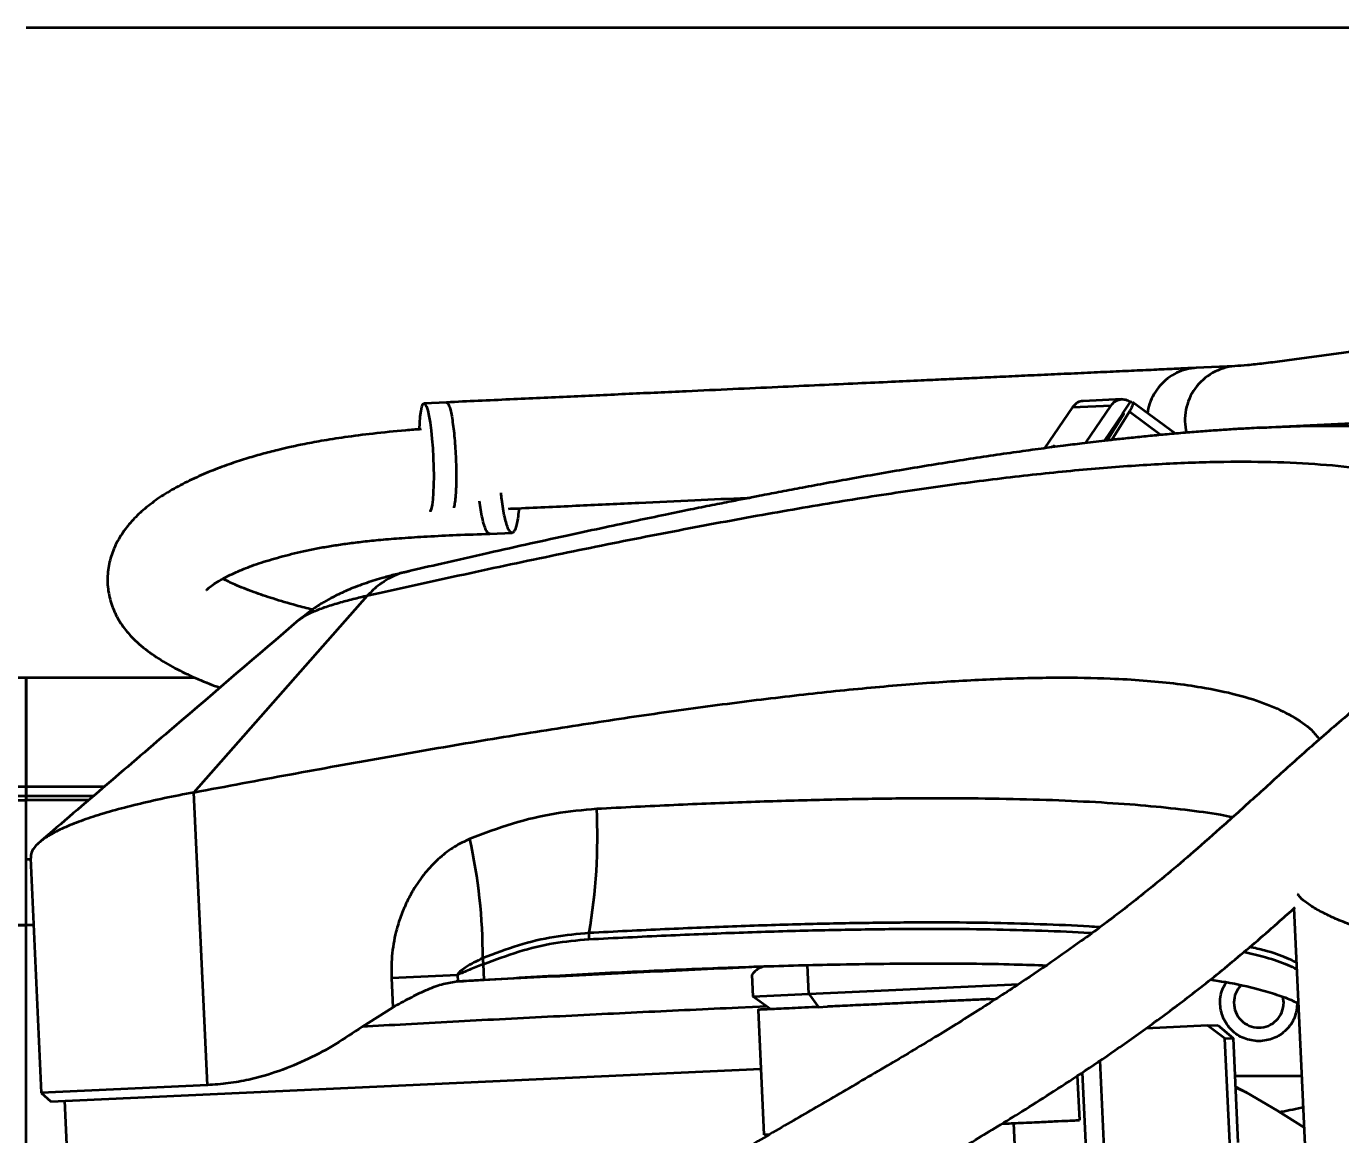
# Model space of a CAD drawing. Header units: millimetres. Extents: x 0 to 420, y 0 to 297.
# Drawn here: x 141.315 to 144.208, y 164.457 to 166.895 of the extents above; entities that cross this region are included whole.
import ezdxf

# ---------------------------------------------------------------- set-up
doc = ezdxf.new("R2010")
doc.units = ezdxf.units.MM
doc.layers.add('尺寸线层', color=150, linetype='Continuous')
doc.styles.add('SLDTEXTSTYLE2', font='TXT', dxfattribs={"width": 0.7})
doc.dimstyles.new('SLDDIMSTYLE0', dxfattribs={"dimtxt": 3.5, "dimasz": 3.302, "dimexe": 0, "dimexo": 0.0625, "dimgap": 0.875, "dimtad": 1, "dimdec": 1, "dimlfac": 100, "dimrnd": 1e-09, "dimzin": 12, "dimdsep": 46, "dimtxsty": 'SLDTEXTSTYLE2', "dimsah": 1, "dimcen": 0.09, "dimadec": 0, "dimazin": 3, "dimtfac": 1, "dimtdec": 3, "dimtofl": 0, "dimtmove": 0, "dimatfit": 3, "dimfxl": 0, "dimfrac": 2, "dimtolj": 1, "dimtzin": 12, "dimarcsym": 0})

# ---------------------------------------------------------------- blocks, each defined once
blk = doc.blocks.new('_D_6')
at = {"layer": '尺寸线层'}
for p, q in [((91.2154, 164.9172), (91.2154, 234.1922)), ((321.3154, 165.1871), (321.3154, 234.1922)), ((321.3154, 233.1922), (91.2154, 233.1922))]:
    blk.add_line(p, q, dxfattribs=at)
for points in [[(91.2154, 233.1922), (94.5174, 232.6842), (94.5174, 233.7002)], [(321.3154, 233.1922), (318.0134, 233.7002), (318.0134, 232.6842)]]:
    blk.add_solid(points, dxfattribs=at)
at = {"layer": '尺寸线层', "insert": (205.1726, 237.704), "char_height": 3.5, "attachment_point": 1, "style": 'SLDTEXTSTYLE2'}
blk.add_mtext('23010', dxfattribs=at)
blk = doc.blocks.new('_D_7')
at = {"layer": '尺寸线层'}
for p, q in [((70.597, 160.4022), (70.597, 246.1922)), ((332.8156, 175.1167), (332.8156, 246.1922)), ((332.8156, 245.1922), (70.597, 245.1922))]:
    blk.add_line(p, q, dxfattribs=at)
for points in [[(70.597, 245.1922), (73.899, 244.6842), (73.899, 245.7002)], [(332.8156, 245.1922), (329.5136, 245.7002), (329.5136, 244.6842)]]:
    blk.add_solid(points, dxfattribs=at)
at = {"layer": '尺寸线层', "insert": (202.8758, 249.704), "char_height": 3.5, "attachment_point": 1, "style": 'SLDTEXTSTYLE2'}
blk.add_mtext('26221.85', dxfattribs=at)

msp = doc.modelspace()

# ---------------------------------------------------------------- linework, layer by layer
at = {"color": 7, "linetype": 'Continuous', "lineweight": 35}
for p, q in [((141.3154, 166.8922), (151.3154, 166.8922)), ((143.9747, 166.1472), (143.8898, 166.1433)), ((142.2403, 166.0675), (142.1907, 166.0652)), ((143.7262, 166.0744), (143.6413, 166.0705)), ((143.7277, 166.0424), (143.7454, 166.0685)), ((143.7454, 166.0685), (143.7483, 166.0686)), ((143.8434, 165.9987), (143.7497, 166.0683)), ((143.6178, 166.0571), (143.5564, 165.9666)), ((143.6178, 166.0571), (143.7027, 166.061)), ((143.6465, 165.978), (143.7027, 166.061)), ((143.7277, 166.0424), (143.6873, 165.9829)), ((143.7306, 166.0426), (143.6943, 165.9836)), ((143.7429, 166.0475), (143.7043, 165.9848)), ((143.7306, 166.0426), (143.7277, 166.0424)), ((143.7429, 166.0475), (143.8124, 165.9959)), ((144.0357, 166.0118), (144.0293, 166.0115)), ((144.0345, 166.0112), (144.0293, 166.011)), ((144.3465, 166.0261), (144.0345, 166.0117)), ((143.6964, 165.9963), (143.7004, 165.9934)), ((143.6964, 165.9963), (143.7004, 165.9934)), ((142.3353, 165.7785), (142.3845, 165.7808)), ((142.1583, 165.6957), (142.1531, 165.6946)), ((141.6842, 165.2097), (142.0664, 165.6425)), ((142.0664, 165.6425), (142.0664, 165.6425)), ((141.9157, 165.5886), (141.9161, 165.5889)), ((136.3154, 165.4622), (141.3154, 165.4622)), ((141.3154, 165.2222), (141.3154, 165.4622)), ((141.3154, 165.4622), (141.3154, 165.2222)), ((141.3154, 165.4622), (141.6866, 165.4622)), ((141.3154, 165.2222), (136.3154, 165.2222)), ((136.3154, 165.2022), (141.3154, 165.2022)), ((141.3154, 165.2222), (141.3154, 165.2022)), ((141.3154, 165.2022), (141.3154, 165.2222)), ((141.4872, 165.2222), (141.3154, 165.2222)), ((141.3154, 165.1922), (141.3154, 165.2022)), ((141.3154, 165.2022), (141.4639, 165.2022)), ((141.3154, 165.2022), (141.3154, 165.1922)), ((141.7138, 164.5656), (141.6842, 165.2097)), ((141.2154, 165.1922), (141.3154, 165.1922)), ((141.3154, 164.9172), (141.3154, 165.1922)), ((141.4522, 165.1922), (141.3154, 165.1922)), ((141.3248, 165.0622), (141.3154, 165.0622)), ((141.3246, 165.0652), (141.3484, 164.5488)), ((144.105, 164.9546), (144.1319, 164.3694)), ((141.3154, 164.9172), (136.3154, 164.9172)), ((141.2154, 164.9172), (141.3154, 164.9172)), ((141.3314, 164.9172), (141.3154, 164.9172)), ((141.3154, 164.4294), (141.3154, 164.9172)), ((142.3228, 164.7976), (142.3213, 164.8316)), ((143.0372, 164.7666), (143.0343, 164.8296)), ((142.1188, 164.8015), (142.2642, 164.8082)), ((142.1188, 164.8015), (142.1218, 164.7368)), ((142.2649, 164.7938), (142.2611, 164.7935)), ((142.2642, 164.8082), (142.2649, 164.7938)), ((142.912, 164.8085), (142.9142, 164.7609)), ((142.9142, 164.7609), (143.0372, 164.7666)), ((142.9529, 164.7327), (142.9142, 164.7609)), ((143.0372, 164.7666), (143.4998, 164.7878)), ((143.0372, 164.7666), (143.0584, 164.7375)), ((142.0542, 164.6939), (142.1218, 164.7368)), ((142.9447, 164.7386), (142.882, 164.7358)), ((142.9261, 164.7314), (142.9387, 164.4567)), ((143.0584, 164.7375), (143.0521, 164.7372)), ((143.0584, 164.7375), (143.0785, 164.7384)), ((143.4361, 164.7549), (143.4496, 164.7555)), ((143.4457, 164.7532), (143.4456, 164.7553)), ((144.0827, 164.7472), (144.0802, 164.7598)), ((144.111, 164.7472), (144.1148, 164.7433)), ((143.9146, 164.6968), (143.7795, 164.6906)), ((143.9146, 164.6968), (143.9372, 164.6978)), ((143.953, 164.6685), (143.9146, 164.6968)), ((143.9372, 164.6978), (143.971, 164.6693)), ((143.953, 164.6685), (143.971, 164.6693)), ((143.9636, 164.4387), (143.953, 164.6685)), ((143.971, 164.6693), (143.9815, 164.4396)), ((143.6874, 164.4261), (143.6785, 164.62)), ((141.3693, 164.5298), (142.9321, 164.6016)), ((143.6392, 164.5933), (143.6469, 164.4242)), ((141.7138, 164.5656), (141.3484, 164.5488)), ((143.6335, 164.4886), (143.629, 164.5866)), ((143.9748, 164.586), (144.122, 164.586)), ((143.9759, 164.5625), (144.0004, 164.5495)), ((144.0004, 164.5495), (143.9759, 164.5608)), ((141.3484, 164.5488), (141.3693, 164.5298)), ((141.3992, 164.5311), (141.4059, 164.3863)), ((143.4936, 164.3761), (143.4887, 164.482))]:
    msp.add_line(p, q, dxfattribs=at)
at = {"color": 7, "linetype": 'Continuous', "lineweight": 35, "flags": 128}
for points in [[(142.1808, 166.0091), (142.1814, 166.0219), (142.1825, 166.0367), (142.1841, 166.0488), (142.186, 166.0577), (142.1882, 166.0633), (142.1907, 166.0652), (142.1933, 166.0635), (142.1961, 166.0582), (142.1988, 166.0495), (142.2014, 166.0376), (142.2039, 166.0229), (142.2062, 166.0058), (142.2081, 165.987), (142.2097, 165.9668), (142.2109, 165.946), (142.2116, 165.9252), (142.2119, 165.905), (142.2117, 165.886), (142.211, 165.8688), (142.2099, 165.8539), (142.2083, 165.8418), (142.2064, 165.8329), (142.2042, 165.8274), (142.204, 165.8271)], [(144.0004, 164.5495), (144.0684, 164.5102), (144.1272, 164.4722)]]:
    msp.add_lwpolyline(points, dxfattribs=at)
at = {"color": 7, "linetype": 'Continuous', "lineweight": 35}
for centre, radius, start, end in [((143.9841, 166.0285), 0.119, 94.5371, 193.7693), ((141.3332, 165.112), 1.239, 350.167, 2.8327), ((141.1237, 164.8464), 1.1964, 359.9212, 12.593), ((142.615, 164.8898), 0.0619, 170.1318, 182.7984), ((142.3803, 164.8433), 0.0601, 178.6512, 191.2425)]:
    msp.add_arc(centre, radius, start, end, dxfattribs=at)
for points, knots in [([(145.7879, 166.0927), (145.7842, 166.0926), (145.7773, 166.0924), (145.7696, 166.0929), (145.7638, 166.0935), (145.7597, 166.0941), (145.7565, 166.0947), (145.7538, 166.0952), (145.7508, 166.096), (145.7464, 166.0972), (145.7405, 166.0991), (145.7331, 166.1021), (145.7246, 166.1061), (145.7151, 166.1111), (145.7048, 166.1172), (145.6942, 166.1237), (145.6815, 166.1318), (145.6665, 166.1414), (145.6482, 166.1529), (145.6274, 166.1655), (145.6039, 166.1788), (145.581, 166.1906), (145.56, 166.2005), (145.5428, 166.208), (145.5262, 166.2147), (145.5106, 166.2205), (145.4971, 166.2252), (145.4857, 166.2289), (145.4759, 166.232), (145.4654, 166.2351), (145.4533, 166.2384), (145.4397, 166.242), (145.4248, 166.2455), (145.4088, 166.249), (145.3917, 166.2524), (145.3742, 166.2554), (145.357, 166.2581), (145.3376, 166.2608), (145.316, 166.2633), (145.292, 166.2655), (145.2687, 166.2672), (145.2456, 166.2685), (145.2225, 166.2694), (145.198, 166.2699), (145.1707, 166.2702), (145.1397, 166.27), (145.1054, 166.2694), (145.0679, 166.2682), (145.0272, 166.2664), (144.9841, 166.2639), (144.9409, 166.261), (144.9022, 166.258), (144.869, 166.2553), (144.841, 166.2528), (144.816, 166.2505), (144.794, 166.2484), (144.7747, 166.2465), (144.7552, 166.2445), (144.733, 166.2422), (144.706, 166.2393), (144.6748, 166.2358), (144.6354, 166.2313), (144.5876, 166.2256), (144.5326, 166.2189), (144.4758, 166.2116), (144.4188, 166.2041), (144.362, 166.1965), (144.3059, 166.1889), (144.2548, 166.1818), (144.2079, 166.1754), (144.1648, 166.1695), (144.1213, 166.1636), (144.0784, 166.158), (144.0383, 166.1531), (144.0023, 166.149), (143.9836, 166.1478), (143.9747, 166.1472)], [0, 0, 0, 0, 0.0102897, 0.019513, 0.0273858, 0.0336795, 0.0382208, 0.0427852, 0.0478469, 0.0534607, 0.0649459, 0.0784464, 0.0930906, 0.112103, 0.1301488, 0.1469844, 0.1628224, 0.1853448, 0.2077025, 0.2303829, 0.2547779, 0.2809615, 0.2964066, 0.3115533, 0.3253722, 0.3378215, 0.3488693, 0.3565502, 0.3633407, 0.370401, 0.3789139, 0.3888891, 0.3983254, 0.4087883, 0.4199964, 0.4307706, 0.440977, 0.4506103, 0.4645814, 0.4773769, 0.489558, 0.5014833, 0.5127623, 0.5243881, 0.5374336, 0.5518885, 0.5677377, 0.5839389, 0.6013363, 0.6198825, 0.6377895, 0.6538645, 0.6658765, 0.6766461, 0.6861889, 0.6945209, 0.7016577, 0.7079478, 0.7164897, 0.7265294, 0.7380264, 0.7509301, 0.7696824, 0.7897547, 0.8099004, 0.8300197, 0.8500124, 0.8697683, 0.8891661, 0.9041423, 0.9197614, 0.9360632, 0.952696, 0.969241, 0.9852034, 1, 1, 1, 1]), ([(143.8898, 166.1433), (143.8776, 166.1427), (143.8541, 166.1416), (143.8106, 166.1396), (143.7623, 166.1374), (143.7092, 166.135), (143.6525, 166.1324), (143.5938, 166.1297), (143.5353, 166.127), (143.4792, 166.1244), (143.4273, 166.122), (143.3798, 166.1198), (143.333, 166.1177), (143.28, 166.1152), (143.2167, 166.1123), (143.142, 166.1089), (143.0585, 166.1051), (142.967, 166.1009), (142.8691, 166.0964), (142.7601, 166.0914), (142.6409, 166.0859), (142.5116, 166.0799), (142.3776, 166.0738), (142.2867, 166.0696), (142.2403, 166.0675)], [0, 0, 0, 0, 0.052065, 0.099792, 0.143791, 0.18479, 0.223457, 0.260234, 0.29503, 0.327352, 0.356691, 0.382613, 0.406597, 0.434117, 0.469678, 0.510232, 0.555588, 0.605293, 0.658545, 0.71416, 0.781821, 0.851732, 0.924213, 1, 1, 1, 1]), ([(143.8898, 166.1433), (143.8823, 166.1425), (143.8673, 166.1409), (143.846, 166.1328), (143.8266, 166.1208), (143.8098, 166.1049), (143.7964, 166.086), (143.7867, 166.0654), (143.7838, 166.0509), (143.7824, 166.044)], [0, 0, 0, 0, 0.145026, 0.290051, 0.435077, 0.580102, 0.725128, 0.870153, 1, 1, 1, 1]), ([(143.6413, 166.07), (143.6401, 166.0701), (143.6348, 166.0705), (143.6258, 166.0663), (143.6205, 166.0602), (143.6178, 166.0571)], [0, 0, 0, 0, 0.134224, 0.567112, 1, 1, 1, 1]), ([(143.7494, 166.0679), (143.7498, 166.0677), (143.751, 166.0672), (143.7505, 166.0631), (143.748, 166.0563), (143.7446, 166.0504), (143.7429, 166.0475)], [0, 0, 0, 0, 0.134282, 0.422854, 0.711427, 1, 1, 1, 1]), ([(142.1842, 166.0085), (142.1728, 166.0077), (142.1367, 166.0049), (142.0802, 165.9991), (142.0181, 165.9913), (141.9665, 165.9832), (141.9255, 165.9754), (141.894, 165.9687), (141.8703, 165.9631), (141.8511, 165.9583), (141.8274, 165.9519), (141.7969, 165.943), (141.7591, 165.9306), (141.7191, 165.9155), (141.6788, 165.898), (141.6398, 165.8778), (141.6039, 165.8555), (141.5731, 165.8319), (141.5471, 165.8068), (141.525, 165.7789), (141.5077, 165.7473), (141.4965, 165.7125), (141.4927, 165.676), (141.4972, 165.6387), (141.5094, 165.6041), (141.5277, 165.5736), (141.5532, 165.544), (141.5859, 165.5167), (141.6255, 165.4915), (141.6698, 165.469), (141.7081, 165.4521), (141.7337, 165.4429), (141.7415, 165.4401)], [0, 0, 0, 0, 0.020352, 0.064564, 0.103885, 0.138297, 0.167483, 0.190958, 0.208427, 0.221991, 0.23596, 0.265441, 0.298208, 0.335775, 0.377913, 0.421292, 0.46494, 0.507958, 0.546511, 0.581472, 0.618613, 0.651177, 0.684285, 0.717526, 0.750374, 0.782304, 0.812871, 0.856397, 0.898176, 0.939095, 0.9813, 1, 1, 1, 1]), ([(144.0293, 166.0115), (144.0215, 166.0111), (144.0029, 166.0102), (143.9734, 166.0085), (143.9395, 166.0063), (143.9033, 166.0036), (143.8651, 166.0006), (143.8268, 165.9973), (143.7886, 165.9937), (143.7526, 165.99), (143.7192, 165.9865), (143.6898, 165.9832), (143.6635, 165.9801), (143.6331, 165.9764), (143.5951, 165.9717), (143.5472, 165.9654), (143.494, 165.9581), (143.4368, 165.9498), (143.377, 165.9407), (143.3158, 165.931), (143.2532, 165.9207), (143.1902, 165.91), (143.1288, 165.8991), (143.0715, 165.8887), (143.0193, 165.8791), (142.9725, 165.8702), (142.9337, 165.8627), (142.8989, 165.856), (142.8643, 165.8491), (142.823, 165.8409), (142.7748, 165.8312), (142.7196, 165.8198), (142.6571, 165.8068), (142.5872, 165.792), (142.5095, 165.7752), (142.4238, 165.7564), (142.3297, 165.7354), (142.2394, 165.715), (142.1796, 165.7011), (142.1547, 165.6954)], [0, 0, 0, 0, 0.014256, 0.034292, 0.056177, 0.079922, 0.105538, 0.131828, 0.155936, 0.179792, 0.200856, 0.21912, 0.234573, 0.249617, 0.274774, 0.303231, 0.33493, 0.368041, 0.401616, 0.435659, 0.469272, 0.503333, 0.535997, 0.565641, 0.592277, 0.615913, 0.636756, 0.650819, 0.668068, 0.688501, 0.71212, 0.738926, 0.768923, 0.802118, 0.838519, 0.878139, 0.920996, 0.967112, 1, 1, 1, 1]), ([(144.8783, 165.7351), (144.8739, 165.7507), (144.8646, 165.7834), (144.8376, 165.8277), (144.8, 165.8691), (144.7516, 165.9055), (144.6925, 165.937), (144.6229, 165.9632), (144.5428, 165.9843), (144.4522, 166), (144.3515, 166.0105), (144.2404, 166.0155), (144.1351, 166.0159), (144.0628, 166.0125), (144.0345, 166.0112)], [0, 0, 0, 0, 0.078623, 0.16496, 0.251332, 0.338121, 0.424803, 0.511389, 0.598123, 0.68486, 0.771474, 0.858014, 0.944362, 1, 1, 1, 1]), ([(142.2605, 165.9483), (142.2608, 165.9404), (142.2614, 165.9247), (142.2616, 165.9021), (142.2612, 165.8812), (142.2602, 165.8627), (142.2586, 165.8479), (142.2571, 165.8387), (142.2561, 165.8359), (142.2559, 165.8354)], [0, 0, 0, 0, 0.160039, 0.320078, 0.480117, 0.640156, 0.800195, 0.960235, 1, 1, 1, 1]), ([(143.5711, 165.9685), (143.5719, 165.9692), (143.5745, 165.9715), (143.5771, 165.9726), (143.5778, 165.9717), (143.578, 165.9714)], [0, 0, 0, 0, 0.228749, 0.75165, 1, 1, 1, 1]), ([(142.0664, 165.6425), (142.1375, 165.6583), (142.2795, 165.6899), (142.4832, 165.7331), (142.6794, 165.7728), (142.8676, 165.8086), (143.0479, 165.8405), (143.2203, 165.8682), (143.3847, 165.8916), (143.5407, 165.9104), (143.6876, 165.9245), (143.825, 165.9336), (143.9526, 165.9378), (144.0704, 165.937), (144.1785, 165.931), (144.2767, 165.9199), (144.3646, 165.9037), (144.4421, 165.8825), (144.5092, 165.8562), (144.5658, 165.825), (144.612, 165.789), (144.6472, 165.7483), (144.6701, 165.7099), (144.677, 165.6835), (144.6796, 165.6737)], [0, 0, 0, 0, 0.046238, 0.092316, 0.138296, 0.184241, 0.230216, 0.276286, 0.322518, 0.368987, 0.415511, 0.461895, 0.508209, 0.554525, 0.600917, 0.647456, 0.694028, 0.740513, 0.786981, 0.833506, 0.880111, 0.926512, 0.972708, 1, 1, 1, 1]), ([(142.3993, 165.8345), (142.3988, 165.8283), (142.3977, 165.8158), (142.3952, 165.8009), (142.3921, 165.7896), (142.3885, 165.7825), (142.3845, 165.78), (142.3803, 165.7821), (142.3761, 165.7888), (142.372, 165.7998), (142.3681, 165.8147), (142.3647, 165.8329), (142.362, 165.851), (142.3609, 165.8634), (142.3604, 165.8683)], [0, 0, 0, 0, 0.084464, 0.170497, 0.25653, 0.342563, 0.428596, 0.514629, 0.600662, 0.686695, 0.772728, 0.858761, 0.944794, 1, 1, 1, 1]), ([(142.3353, 165.7785), (142.3339, 165.7789), (142.3312, 165.7797), (142.3269, 165.7866), (142.3228, 165.7975), (142.3189, 165.8124), (142.3155, 165.83), (142.3138, 165.8435), (142.3129, 165.85)], [0, 0, 0, 0, 0.168957, 0.337914, 0.5068709, 0.6758279, 0.8447849, 1, 1, 1, 1]), ([(142.3768, 165.8335), (142.3834, 165.8338), (142.4356, 165.8362), (142.5311, 165.8406), (142.6611, 165.8466), (142.7837, 165.8522), (142.8657, 165.856), (142.9066, 165.8578), (142.9092, 165.858)], [0, 0, 0, 0, 0.037341, 0.295379, 0.539458, 0.769908, 0.985402, 1, 1, 1, 1]), ([(141.7119, 165.6547), (141.712, 165.6548), (141.7122, 165.6549), (141.7177, 165.6602), (141.7282, 165.6681), (141.7426, 165.677), (141.7588, 165.6856), (141.781, 165.696), (141.8118, 165.7084), (141.8545, 165.7225), (141.9042, 165.7358), (141.9505, 165.7457), (141.9907, 165.7526), (142.0228, 165.7573), (142.0576, 165.7616), (142.0974, 165.7657), (142.1444, 165.7695), (142.2, 165.773), (142.2645, 165.7761), (142.3108, 165.7777), (142.3353, 165.7785)], [0, 0, 0, 0, 0.033736, 0.084608, 0.143974, 0.200798, 0.248379, 0.291382, 0.365487, 0.445781, 0.523046, 0.598248, 0.636104, 0.674094, 0.712556, 0.754749, 0.804207, 0.861294, 0.926438, 1, 1, 1, 1]), ([(144.8533, 165.7295), (144.8174, 165.7202), (144.7459, 165.7018), (144.6444, 165.6619), (144.55, 165.6145), (144.4632, 165.5622), (144.3732, 165.5002), (144.2812, 165.429), (144.188, 165.3505), (144.1029, 165.275), (144.0246, 165.2041), (143.9527, 165.1391), (143.8876, 165.0815), (143.8289, 165.0313), (143.7761, 164.9881), (143.7278, 164.9502), (143.682, 164.9156), (143.6304, 164.8778), (143.5682, 164.834), (143.4923, 164.7829), (143.4066, 164.7276), (143.3114, 164.6687), (143.2072, 164.6064), (143.101, 164.5445), (142.9947, 164.4829), (142.8902, 164.4218), (142.7841, 164.3582), (142.6765, 164.2923), (142.5673, 164.2242), (142.4559, 164.1536), (142.3817, 164.106), (142.3436, 164.0817)], [0, 0, 0, 0, 0.034674, 0.069013, 0.101876, 0.133426, 0.163744, 0.204177, 0.242225, 0.277785, 0.310754, 0.341062, 0.368674, 0.392251, 0.413542, 0.432777, 0.450005, 0.467609, 0.493017, 0.521939, 0.554332, 0.590151, 0.629355, 0.671921, 0.711101, 0.752819, 0.796973, 0.843676, 0.893055, 0.945172, 1, 1, 1, 1]), ([(142.153, 165.695), (142.1433, 165.6927), (142.124, 165.6882), (142.0997, 165.6815), (142.0782, 165.675), (142.0587, 165.6685), (142.0401, 165.6616), (142.0225, 165.6545), (142.0064, 165.6472), (141.9892, 165.6388), (141.968, 165.6271), (141.9416, 165.6103), (141.9238, 165.5958), (141.9138, 165.5878)], [0, 0, 0, 0, 0.112081, 0.221788, 0.303183, 0.382486, 0.467421, 0.538978, 0.606788, 0.67194, 0.754055, 0.862964, 1, 1, 1, 1]), ([(142.1531, 165.6946), (142.1507, 165.6942), (142.1411, 165.6925), (142.1258, 165.6864), (142.1067, 165.6767), (142.0902, 165.6651), (142.0767, 165.6533), (142.0694, 165.6457), (142.0664, 165.6425)], [0, 0, 0, 0, 0.071739, 0.295005, 0.491206, 0.709742, 0.879109, 1, 1, 1, 1]), ([(141.9446, 165.6116), (141.9326, 165.6146), (141.9024, 165.6222), (141.8591, 165.6352), (141.8136, 165.6506), (141.7753, 165.6657), (141.756, 165.6753), (141.7476, 165.6795)], [0, 0, 0, 0, 0.150465, 0.378711, 0.5869, 0.819898, 1, 1, 1, 1]), ([(141.9161, 165.5889), (141.919, 165.5914), (141.9264, 165.5977), (141.9468, 165.6075), (141.9744, 165.618), (142.0049, 165.6274), (142.0324, 165.6346), (142.0512, 165.6391), (142.0595, 165.641), (142.0637, 165.6419), (142.0655, 165.6423), (142.0664, 165.6425)], [0, 0, 0, 0, 0.139291, 0.354422, 0.536449, 0.718317, 0.876301, 0.945561, 0.976052, 0.988031, 1, 1, 1, 1]), ([(141.9153, 165.589), (141.8235, 165.5103), (141.6334, 165.3475), (141.4433, 165.1846), (141.3451, 165.1005)], [0, 0, 0, 0, 0.4831656, 1, 1, 1, 1]), ([(141.6842, 165.2097), (141.755, 165.223), (141.8967, 165.2497), (142.0996, 165.2863), (142.296, 165.3203), (142.4849, 165.3511), (142.6659, 165.3786), (142.8404, 165.4029), (143.0077, 165.4235), (143.1673, 165.4402), (143.3165, 165.4524), (143.456, 165.4601), (143.585, 165.463), (143.69, 165.4612), (143.7741, 165.4564), (143.8408, 165.45), (143.9111, 165.44), (143.9814, 165.4252), (144.0482, 165.404), (144.1024, 165.378), (144.1407, 165.3522), (144.1557, 165.3333), (144.1613, 165.3263)], [0, 0, 0, 0, 0.051234, 0.102486, 0.15372, 0.205642, 0.257584, 0.309506, 0.363657, 0.417808, 0.472334, 0.52686, 0.582574, 0.638288, 0.675705, 0.713131, 0.750548, 0.804644, 0.85874, 0.913208, 0.967677, 1, 1, 1, 1]), ([(141.6842, 165.2097), (141.6621, 165.2053), (141.618, 165.1967), (141.5583, 165.183), (141.5039, 165.1688), (141.4558, 165.1541), (141.4146, 165.1391), (141.3804, 165.1238), (141.3538, 165.1082), (141.3356, 165.0926), (141.3255, 165.0782), (141.3254, 165.0693), (141.3253, 165.0653)], [0, 0, 0, 0, 0.098496, 0.196993, 0.298144, 0.399295, 0.501435, 0.603576, 0.708634, 0.813693, 0.916694, 1, 1, 1, 1]), ([(143.9699, 165.1548), (143.9612, 165.1566), (143.9303, 165.1627), (143.8672, 165.1712), (143.7803, 165.1803), (143.6829, 165.1874), (143.5754, 165.1925), (143.4581, 165.1956), (143.3315, 165.1967), (143.1964, 165.1958), (143.0532, 165.1929), (142.9018, 165.1883), (142.7418, 165.1819), (142.6279, 165.1761), (142.5706, 165.1732)], [0, 0, 0, 0, 0.034229, 0.121726, 0.208857, 0.297085, 0.38543, 0.473894, 0.56248, 0.650754, 0.737569, 0.824691, 0.911867, 1, 1, 1, 1]), ([(142.5706, 165.1732), (142.5401, 165.1704), (142.4788, 165.1649), (142.3853, 165.1427), (142.3227, 165.1191), (142.2914, 165.1072)], [0, 0, 0, 0, 0.332902, 0.666416, 1, 1, 1, 1]), ([(142.2914, 165.1072), (142.28, 165.1019), (142.2574, 165.0912), (142.2254, 165.067), (142.1957, 165.0369), (142.172, 165.0044), (142.1539, 164.972), (142.1407, 164.9417), (142.1309, 164.9117), (142.1244, 164.8831), (142.1188, 164.8475), (142.1188, 164.8199), (142.1188, 164.8015)], [0, 0, 0, 0, 0.125113, 0.25022, 0.375018, 0.499353, 0.583388, 0.667213, 0.749664, 0.812943, 0.875122, 1, 1, 1, 1]), ([(145.8096, 164.958), (145.8057, 164.9522), (145.7978, 164.9405), (145.776, 164.9232), (145.7468, 164.9061), (145.7111, 164.8904), (145.671, 164.8763), (145.6275, 164.8636), (145.5785, 164.8519), (145.5252, 164.8413), (145.4687, 164.8321), (145.4092, 164.8243), (145.3458, 164.8177), (145.2818, 164.8127), (145.2144, 164.8089), (145.1439, 164.8065), (145.0665, 164.8056), (144.9873, 164.8065), (144.9107, 164.8091), (144.8383, 164.813), (144.7698, 164.818), (144.7021, 164.8242), (144.6358, 164.8316), (144.5719, 164.8402), (144.5103, 164.8497), (144.4513, 164.8603), (144.3954, 164.8717), (144.3435, 164.8839), (144.2955, 164.8969), (144.2518, 164.9104), (144.2131, 164.9245), (144.1799, 164.9389), (144.1519, 164.9535), (144.1302, 164.9683), (144.1175, 164.9793), (144.1137, 164.9852), (144.1131, 164.9861)], [0, 0, 0, 0, 0.033446, 0.066891, 0.101598, 0.136305, 0.165826, 0.195348, 0.225779, 0.256209, 0.284873, 0.313537, 0.343076, 0.372615, 0.398226, 0.429414, 0.460603, 0.492942, 0.525281, 0.553175, 0.581069, 0.609739, 0.638409, 0.666928, 0.695448, 0.724751, 0.754055, 0.783371, 0.812687, 0.842823, 0.872959, 0.902838, 0.932717, 0.963459, 0.994201, 1, 1, 1, 1]), ([(143.2699, 164.3658), (143.2768, 164.3698), (143.3034, 164.3854), (143.3482, 164.4118), (143.4024, 164.4441), (143.4547, 164.4759), (143.5095, 164.5097), (143.5707, 164.5484), (143.6391, 164.5929), (143.7144, 164.6439), (143.7964, 164.702), (143.8849, 164.7683), (143.9785, 164.8437), (144.0532, 164.9079), (144.0965, 164.9468), (144.1077, 164.9569)], [0, 0, 0, 0, 0.024223, 0.093535, 0.155727, 0.212254, 0.274677, 0.345432, 0.424733, 0.512812, 0.609925, 0.716357, 0.832393, 0.956645, 1, 1, 1, 1]), ([(142.5531, 164.8867), (142.6106, 164.8896), (142.7248, 164.8953), (142.8854, 164.9017), (143.0374, 164.9063), (143.1805, 164.9091), (143.3139, 164.9099), (143.4378, 164.9089), (143.5511, 164.9058), (143.6253, 164.9029), (143.659, 164.9005), (143.6609, 164.9004)], [0, 0, 0, 0, 0.125991, 0.250544, 0.375494, 0.500032, 0.624606, 0.747409, 0.870037, 0.992493, 1, 1, 1, 1]), ([(143.678, 164.9129), (143.6702, 164.9134), (143.63, 164.9163), (143.548, 164.9196), (143.4321, 164.9227), (143.3062, 164.9236), (143.1722, 164.9226), (143.0302, 164.9198), (142.8802, 164.9151), (142.7222, 164.9088), (142.6101, 164.9032), (142.554, 164.9004)], [0, 0, 0, 0, 0.029815, 0.152407, 0.27469, 0.396777, 0.518828, 0.638821, 0.75909, 0.879538, 1, 1, 1, 1]), ([(142.554, 164.9004), (142.5282, 164.898), (142.4767, 164.8934), (142.3985, 164.8747), (142.3463, 164.8547), (142.3201, 164.8448)], [0, 0, 0, 0, 0.333537, 0.666208, 1, 1, 1, 1]), ([(142.3213, 164.8316), (142.3472, 164.8415), (142.3989, 164.8613), (142.4765, 164.8798), (142.5276, 164.8844), (142.5531, 164.8867)], [0, 0, 0, 0, 0.333545, 0.66706, 1, 1, 1, 1]), ([(143.9952, 164.859), (144.0115, 164.8551), (144.0476, 164.8465), (144.0857, 164.8336), (144.1046, 164.8241), (144.1112, 164.8207)], [0, 0, 0, 0, 0.345797, 0.770341, 1, 1, 1, 1]), ([(144.1105, 164.8352), (144.1037, 164.8386), (144.0844, 164.8481), (144.05, 164.8597), (144.0189, 164.8671), (144.0077, 164.8698)], [0, 0, 0, 0, 0.261455, 0.736413, 1, 1, 1, 1]), ([(142.9393, 164.8264), (142.9025, 164.8247), (142.8292, 164.8213), (142.7167, 164.816), (142.6033, 164.8106), (142.4892, 164.805), (142.3747, 164.7993), (142.299, 164.7954), (142.2611, 164.7935)], [0, 0, 0, 0, 0.167019, 0.333403, 0.499014, 0.665292, 0.832337, 1, 1, 1, 1]), ([(142.3201, 164.8448), (142.3068, 164.8385), (142.2885, 164.8299), (142.2723, 164.8177), (142.2664, 164.8123), (142.2648, 164.8093), (142.2642, 164.8082)], [0, 0, 0, 0, 0.635556, 0.870329, 0.949944, 1, 1, 1, 1]), ([(142.3213, 164.8316), (142.3207, 164.8314), (142.3098, 164.8273), (142.2892, 164.8188), (142.2727, 164.8118), (142.2642, 164.8082)], [0, 0, 0, 0, 0.026863, 0.499834, 1, 1, 1, 1]), ([(142.3228, 164.7976), (142.3917, 164.8016), (142.5294, 164.8097), (142.7232, 164.8191), (142.9071, 164.8263), (143.0615, 164.8307), (143.1899, 164.8329), (143.2955, 164.8336), (143.3956, 164.8332), (143.4843, 164.8318), (143.537, 164.8299), (143.5603, 164.8291)], [0, 0, 0, 0, 0.136766, 0.273532, 0.411248, 0.548964, 0.642771, 0.736598, 0.830406, 0.924905, 1, 1, 1, 1]), ([(142.9393, 164.8264), (142.9346, 164.8253), (142.9252, 164.8233), (142.9164, 164.8135), (142.912, 164.8085)], [0, 0, 0, 0, 0.49336, 1, 1, 1, 1]), ([(142.1218, 164.7368), (142.1344, 164.7438), (142.1597, 164.7578), (142.1954, 164.7752), (142.2298, 164.7888), (142.2506, 164.7919), (142.2611, 164.7935)], [0, 0, 0, 0, 0.24501, 0.491369, 0.743909, 1, 1, 1, 1]), ([(142.2649, 164.7938), (142.2734, 164.7944), (142.2904, 164.7956), (142.312, 164.7969), (142.3228, 164.7976)], [0, 0, 0, 0, 0.4972757, 1, 1, 1, 1]), ([(143.9205, 164.7978), (143.9319, 164.7961), (143.9722, 164.7901), (144.0204, 164.7789), (144.0683, 164.7648), (144.0975, 164.7543), (144.1108, 164.7474), (144.1147, 164.7454)], [0, 0, 0, 0, 0.130425, 0.459401, 0.68346, 0.907564, 1, 1, 1, 1]), ([(144.0277, 164.6622), (144.0166, 164.6635), (143.9943, 164.6661), (143.9661, 164.6857), (143.947, 164.7139), (143.9409, 164.747), (143.9448, 164.7751), (143.9544, 164.788), (143.9573, 164.7919)], [0, 0, 0, 0, 0.183819, 0.367638, 0.551457, 0.735276, 0.919095, 1, 1, 1, 1]), ([(143.9882, 164.7851), (143.9838, 164.7798), (143.9749, 164.7687), (143.9734, 164.7545), (143.9727, 164.7472)], [0, 0, 0, 0, 0.485689, 1, 1, 1, 1]), ([(142.882, 164.7358), (142.847, 164.7342), (142.778, 164.731), (142.6731, 164.726), (142.5681, 164.7209), (142.4627, 164.7157), (142.3573, 164.7104), (142.253, 164.7049), (142.1516, 164.6994), (142.0861, 164.6957), (142.0542, 164.6939)], [0, 0, 0, 0, 0.129059, 0.254756, 0.377082, 0.503324, 0.629133, 0.752251, 0.879041, 1, 1, 1, 1]), ([(143.0521, 164.7372), (143.0416, 164.7367), (143.0208, 164.7358), (142.9937, 164.7345), (142.9704, 164.7335), (142.9516, 164.7326), (142.9376, 164.732), (142.9291, 164.7316), (142.9255, 164.7314), (142.9264, 164.7314), (142.9265, 164.7314)], [0, 0, 0, 0, 0.1397911, 0.2795821, 0.4193732, 0.5591643, 0.6989554, 0.8387464, 0.9785375, 1, 1, 1, 1]), ([(144.1126, 164.7465), (144.1113, 164.7356), (144.1088, 164.7136), (144.0892, 164.6857), (144.0611, 164.6661), (144.0389, 164.6635), (144.0277, 164.6622)], [0, 0, 0, 0, 0.2454365, 0.4969577, 0.7484788, 1, 1, 1, 1]), ([(142.0542, 164.6939), (142.0349, 164.6809), (141.9965, 164.6548), (141.9355, 164.6221), (141.8718, 164.5954), (141.8128, 164.5785), (141.7599, 164.5689), (141.7292, 164.5667), (141.7138, 164.5656)], [0, 0, 0, 0, 0.185261, 0.370486, 0.559533, 0.748536, 0.874026, 1, 1, 1, 1]), ([(144.0717, 164.5061), (144.088, 164.5095), (144.1055, 164.5131), (144.1239, 164.5168), (144.1251, 164.5171)], [0, 0, 0, 0, 0.930918, 1, 1, 1, 1]), ([(143.4625, 164.4808), (143.4766, 164.4814), (143.5099, 164.483), (143.5515, 164.4849), (143.5883, 164.4866), (143.6144, 164.4878), (143.6306, 164.4885), (143.6325, 164.4886), (143.6334, 164.4886)], [0, 0, 0, 0, 0.128756, 0.304071, 0.479386, 0.654701, 0.830017, 1, 1, 1, 1]), ([(142.94, 164.4568), (142.9398, 164.4568), (142.9394, 164.4567), (142.9439, 164.457), (142.9508, 164.4573), (142.9511, 164.4573)], [0, 0, 0, 0, 0.32904, 0.967653, 1, 1, 1, 1])]:
    msp.add_open_spline(points, degree=3, knots=knots, dxfattribs=at)
for points in [[(142.2403, 166.0675), (142.2412, 166.0671), (142.2432, 166.0663), (142.2463, 166.0593), (142.2494, 166.0483), (142.2523, 166.0334), (142.255, 166.0152), (142.2573, 165.9944), (142.2592, 165.9718), (142.2601, 165.9561), (142.2605, 165.9483)], [(143.7027, 166.061), (143.7054, 166.0641), (143.7108, 166.0704), (143.7224, 166.0747), (143.7347, 166.0746), (143.7418, 166.0705), (143.7454, 166.0685)], [(143.7277, 166.0424), (143.7277, 166.0424), (143.7277, 166.0424), (143.7277, 166.0424), (143.7277, 166.0424), (143.7277, 166.0424), (143.7277, 166.0424)], [(143.7306, 166.0426), (143.7306, 166.0426), (143.7306, 166.0426), (143.7306, 166.0426), (143.7306, 166.0426), (143.7306, 166.0426), (143.7306, 166.0426)], [(143.262, 164.7469), (143.2468, 164.7462), (143.2163, 164.7448), (143.1691, 164.7426), (143.1223, 164.7404), (143.0931, 164.7391), (143.0785, 164.7384)], [(143.4361, 164.7549), (143.4328, 164.7547), (143.4263, 164.7544), (143.4116, 164.7537), (143.3937, 164.7529), (143.3724, 164.7519), (143.3483, 164.7508), (143.3215, 164.7496), (143.2928, 164.7483), (143.2722, 164.7473), (143.262, 164.7469)], [(143.9727, 164.7472), (143.9735, 164.74), (143.9752, 164.7256), (143.9879, 164.7073), (144.0061, 164.6951), (144.0277, 164.6908), (144.0493, 164.6951), (144.0675, 164.7073), (144.0802, 164.7256), (144.0819, 164.74), (144.0827, 164.7472)]]:
    msp.add_open_spline(points, degree=3, dxfattribs=at)

# ---------------------------------------------------------------- dimensions: what is measured, and where the dimension line sits
at = {"layer": '尺寸线层'}
for base, p1, p2, picture, middle in [((70.597, 245.1922), (332.8156, 175.1167), (70.597, 160.4022), '_D_7', (209.0129, 245.1922)), ((91.2154, 233.1922), (321.3154, 165.1871), (91.2154, 164.9172), '_D_6', (209.0129, 233.1922))]:
    dim = msp.add_linear_dim(base=base, p1=p1, p2=p2, angle=0, dimstyle='SLDDIMSTYLE0', dxfattribs=at)
    dim.commit()
    dim.dimension.update_dxf_attribs({"geometry": picture, "text_midpoint": middle, "dimtype": 160})

doc.saveas('drawing.dxf')
